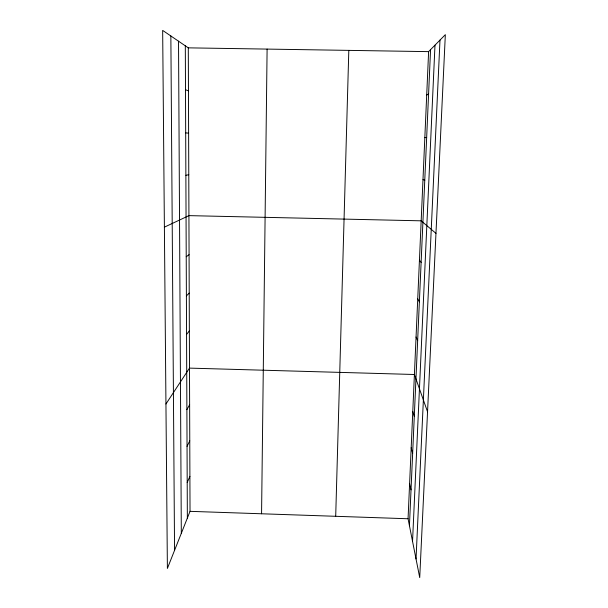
<?xml version="1.0" encoding="UTF-8"?>
<svg xmlns="http://www.w3.org/2000/svg" width="608" height="608" viewBox="0 0 608 608"><rect width="100%" height="100%" fill="white"/><g stroke="black" fill="none" stroke-linecap="round" stroke-linejoin="round"><path stroke-width="0.91" d="M261.569 513.775L267.102 49.088M335.7 516.298L348.81 50.38M408.059 518.761L428.617 51.634L445.337 34.664L419.725 577.6L408.059 518.761L190.03 511.343L167.39 568.434L162.663 30.4L188.298 47.85L428.617 51.634M409.435 525.707L430.563 49.658M412.543 541.394L434.986 45.174M416.032 558.972L439.987 40.098M187.203 482.501L189.901 476.353M187.044 446.356L189.764 440.83M186.884 409.64L189.635 404.753M165.946 404.008L189.498 368.114L414.405 374.498L427.546 411.814M186.557 334.438L189.354 330.896M186.398 295.914L189.217 293.086M186.223 256.766L189.073 254.668M426.71 95.023L428.594 93.959M164.388 227.156L188.928 215.627L421.169 220.826L435.966 233.358M185.873 175.286L188.776 174.739M424.832 137.674L426.664 137.476M185.691 132.878L188.617 133.16M422.986 179.603L424.772 180.249M185.501 89.726L188.457 90.866M419.436 260.171L421.124 262.405M417.734 298.893L419.368 301.864M416.062 336.999L417.65 340.685M412.786 411.411L414.284 416.472M411.183 447.754L412.642 453.462M409.61 483.527L411.031 489.866M170.856 35.978L174.557 550.377M178.524 41.2L181.313 533.315M188.298 47.85L190.03 511.343M185.311 45.82L187.355 518.084"/></g></svg>
